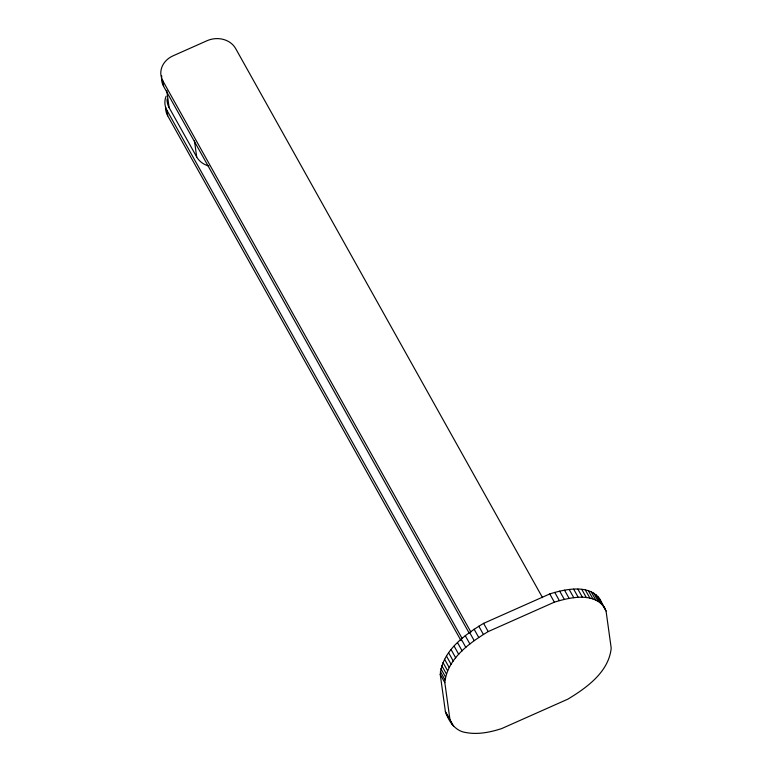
<?xml version="1.0" encoding="UTF-8"?>
<svg xmlns="http://www.w3.org/2000/svg" width="772" height="772" viewBox="0 0 772 772"><rect width="100%" height="100%" fill="white"/><g stroke="black" fill="none" stroke-linecap="round" stroke-linejoin="round"><path stroke-width="1.16" d="M599.381 598.223L606.049 610.97L611.202 648.113C608.847 671.91 586.739 687.736 567.835 699.162L501.665 728.585C490.278 732.271 478.022 734.78 466.085 732.57C455.133 731.2 448.677 721.193 445.386 711.552L440.233 674.419C442.588 650.613 464.696 634.787 483.6 623.361L549.77 593.948C565.837 588.824 593.089 583.024 601.446 602.749M452.054 724.3L449.979 719.774L444.826 682.631C447.181 658.834 469.289 643.008 488.193 631.583L554.364 602.16C570.218 597.316 594.614 591.651 605.19 608.616M449.034 718.047L446.245 713.907M597.808 596.254L602.401 604.476M602.594 604.804L606.049 610.97M595.887 594.508L600.481 602.729M593.658 593.002L598.252 601.224M591.14 591.738L595.733 599.96M588.361 590.725L592.954 598.937M585.35 589.962L589.943 598.175M581.77 589.393L586.363 597.615M577.871 589.123L582.464 597.345M573.664 589.152L578.257 597.374M569.205 589.499L573.799 597.721M564.525 590.165L569.118 598.387M559.69 591.13L564.293 599.352M554.759 592.404L559.353 600.616M549.77 593.948L554.364 602.16M542.542 597.673L235.643 48.539A21.539 18.509 -7.9 0 0 207.041 40.723L173.073 55.825A21.539 18.509 -7.9 0 0 162.853 80.896L163.606 86.348L469.328 633.378M483.6 623.361L488.193 631.583M478.785 626.169L483.378 634.391M474.095 629.18L478.688 637.402M162.853 80.896L470.93 632.133M469.569 632.374L474.162 640.596M465.265 635.703L469.858 643.925M167.08 99.115A21.539 18.509 -7.9 0 0 169.126 107.626L196.696 156.957A21.529 18.509 -7.9 0 0 208.874 166.048M166.125 96.191A21.539 18.509 -7.9 0 0 166.935 110.338L462.081 638.434M461.231 639.139L465.825 647.361M165.642 107.279A21.539 18.509 -7.9 0 0 167.698 115.79L461.077 640.731M457.507 642.622L462.1 650.844M454.129 646.135L458.722 654.357M451.109 649.628L455.702 657.85M448.657 652.822L453.251 661.044M446.457 656.046L451.06 664.267M444.566 659.278L449.159 667.5M442.983 662.482L447.586 670.694M441.758 665.618L446.351 673.84M440.88 668.677L445.473 676.899M440.368 671.621L444.962 679.842M440.233 674.419L444.826 682.631M445.386 711.552L449.979 719.774M450.761 721.125L453.627 726.269M194.457 140.832L196.696 156.957M166.733 90.363L169.126 107.626M166.935 110.338L167.698 115.79M163.606 86.348A21.539 18.509 -7.9 0 1 161.744 75.945"/></g></svg>
